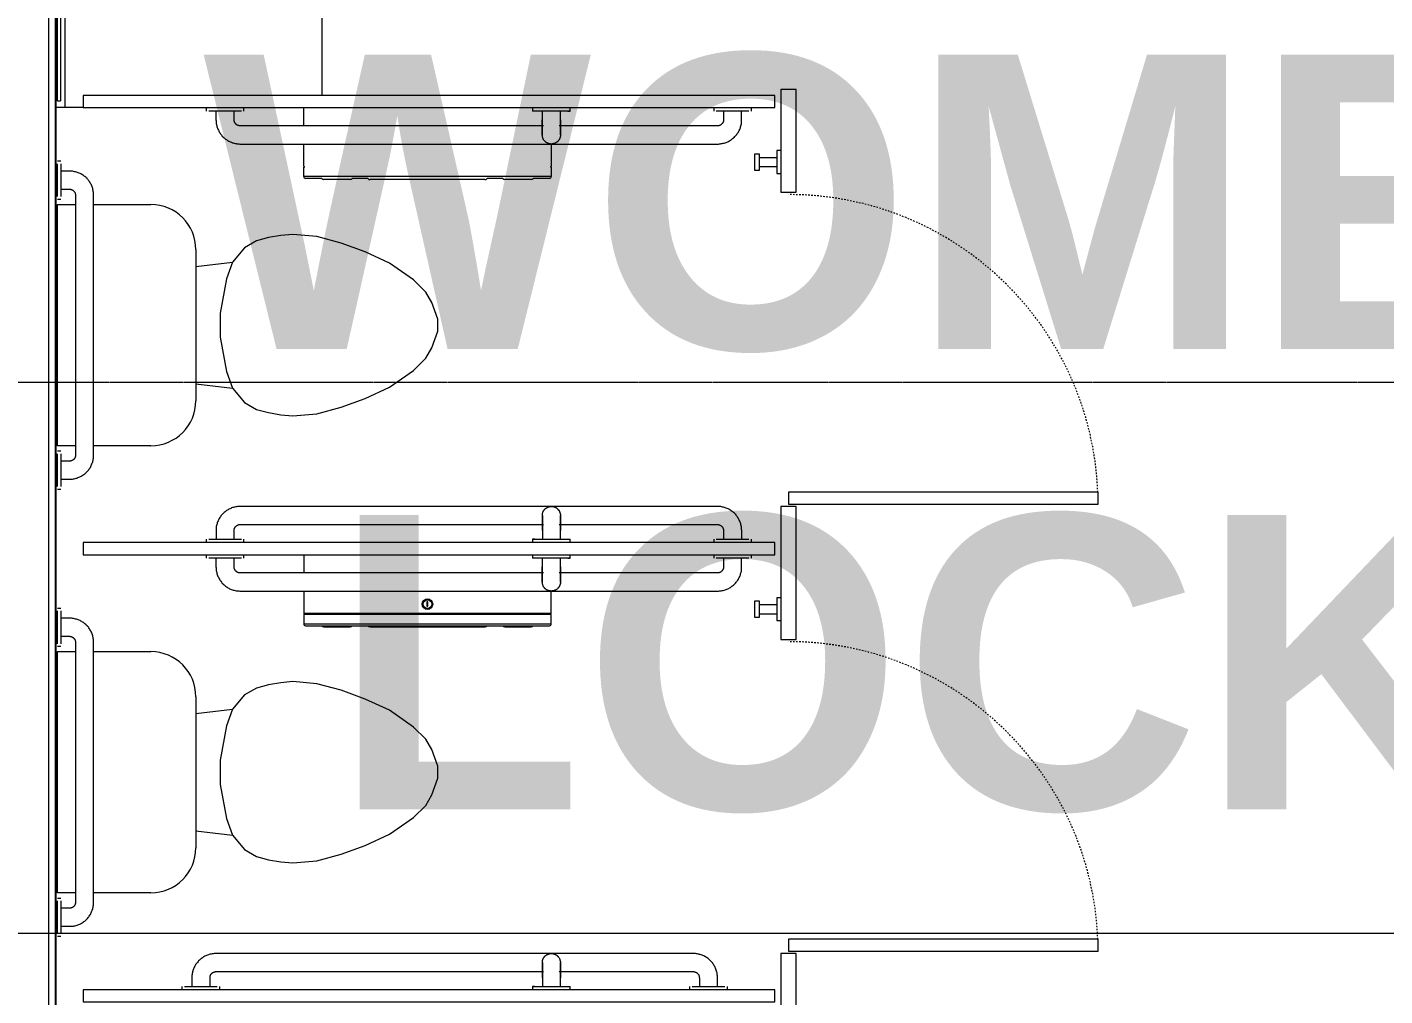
# Model space of a CAD drawing. Header units: inches. Extents: x 25369 to 33161, y -23509 to -20274.
# Drawn here: x 31448.8 to 31561.1, y -22593.8 to -22513.6 of the extents above; entities that cross this region are included whole.
import ezdxf

# ---------------------------------------------------------------- set-up
doc = ezdxf.new("R2010")
doc.units = ezdxf.units.IN
doc.header["$MEASUREMENT"] = 0
for name, pattern in [('Dash', [0.25, 0.125, -0.125]), ('Dash_2_', [0.25, 0.125, -0.125]), ('Grid Line 1_2_', [0.875, 0.5, -0.125, 0.125, -0.125])]:
    doc.linetypes.add(name, pattern=pattern)
for name, color, linetype, lineweight in [('A-GENM', 13, 'Continuous', 9), ('A-WALL', 113, 'Continuous', 9), ('G-ANNO-SYMB', 111, 'Continuous', 9), ('I-WALL', 2, 'Continuous', 9), ('M-AREA-IDEN', 171, 'Continuous', 9), ('P-SANR-FIXT', 6, 'Continuous', 9), ('Q-CASE', 31, 'Continuous', 9), ('Q-SPCQ', 91, 'Continuous', 9), ('Q-SPCQ-HDLN', 91, 'Dash', 9), ('S-GRID', 1, 'Continuous', 9)]:
    doc.layers.add(name, color=color, linetype=linetype, lineweight=lineweight)
doc.styles.add('Arial_B', font='arialbd.ttf', dxfattribs={"height": 24.354149})

# ---------------------------------------------------------------- blocks, each defined once
blk = doc.blocks.new('Toilet-Domestic-3D - Toilet-Domestic-3D-V38-Overall Floor Plan')
at = {"layer": 'P-SANR-FIXT', "color": 7}
for p, q in [((-9.98, 19.48), (9.98, 19.48)), ((-9.98, 17.98), (-9.98, 19.48)), ((9.98, 19.48), (9.98, 17.98)), ((-9.98, 11.75), (-9.98, 16.48)), ((9.98, 16.48), (9.98, 11.75)), ((6.25, 8.02), (-6.25, 8.02)), ((-4.86, 8.02), (-5.21, 5)), ((4.86, 8.02), (5.21, 5)), ((-1, 6), (-3.84, 5.5)), ((1, 6), (-1, 6)), ((3.84, 5.5), (1, 6)), ((-5.21, 5), (-6.4, 4)), ((-3.84, 5.5), (-5.21, 5)), ((5.21, 5), (3.84, 5.5)), ((6.4, 4), (5.21, 5)), ((-6.4, 4), (-6.97, 3)), ((6.97, 3), (6.4, 4)), ((-6.97, 3), (-7.24, 2)), ((7.24, 2), (6.97, 3)), ((-7.24, 2), (-7.41, 1)), ((7.41, 1), (7.24, 2)), ((-7.41, 1), (-7.5, 0)), ((-7.5, 0), (-7.33, -1.99)), ((7.33, -1.99), (7.5, 0)), ((7.5, 0), (7.41, 1)), ((-7.33, -1.99), (-6.79, -4)), ((6.79, -4), (7.33, -1.99)), ((-6.79, -4), (-6.06, -6)), ((6.06, -6), (6.79, -4)), ((-6.06, -6), (-5.13, -8)), ((5.13, -8), (6.06, -6)), ((-5.13, -8), (-3.74, -10)), ((3.74, -10), (5.13, -8)), ((-3.74, -10), (-2.74, -11)), ((2.74, -11), (3.74, -10)), ((-2.74, -11), (-1.87, -11.5)), ((1.87, -11.5), (2.74, -11)), ((-1.87, -11.5), (-0.5, -12)), ((-0.5, -12), (0.5, -12)), ((0.5, -12), (1.87, -11.5))]:
    blk.add_line(p, q, dxfattribs=at)
for centre, start, end in [((-6.25, 11.75), 180, 270), ((6.25, 11.75), 270, 360)]:
    blk.add_arc(centre, 3.73, start, end, dxfattribs=at)
blk = doc.blocks.new('Partition-Floor_Braced-Bradley_Corp-St_Stl-ADA-N_Stalls - ADA _optional_ _ n Standard Stalls-320692-Overall Floor Plan')
at = {"layer": 'Q-SPCQ', "color": 7}
for p, q in [((68.5, -0.88), (67.5, -0.88)), ((67.5, -0.88), (67.5, -58.13)), ((68.5, -58.13), (68.5, -0.88)), ((105.5, -0.88), (104.5, -0.88)), ((104.5, -0.88), (104.5, -58.13)), ((105.5, -58.13), (105.5, -0.88)), ((142.5, -0.88), (141.5, -0.88)), ((141.5, -0.88), (141.5, -58.13)), ((142.5, -58.13), (142.5, -0.88)), ((179.5, -0.88), (178.5, -0.88)), ((178.5, -0.88), (178.5, -58.13)), ((179.5, -58.13), (179.5, -0.88)), ((67.5, -58.13), (68.5, -58.13)), ((104.5, -58.13), (105.5, -58.13)), ((141.5, -58.13), (142.5, -58.13)), ((178.5, -58.13), (179.5, -58.13)), ((11.5, -58.63), (8.5, -58.63)), ((8.5, -58.63), (8.5, -59.88)), ((11.5, -59.88), (11.5, -58.63)), ((12.69, -59.25), (11.69, -59.25)), ((11.69, -59.25), (11.69, -94.87)), ((12.69, -94.87), (12.69, -59.25)), ((71.5, -58.63), (47.5, -58.63)), ((47.5, -58.63), (47.5, -59.88)), ((71.5, -59.88), (71.5, -58.63)), ((72.69, -59.25), (71.69, -59.25)), ((71.69, -59.25), (71.69, -84.87)), ((72.69, -84.87), (72.69, -59.25)), ((97.5, -58.63), (97.5, -59.88)), ((108.5, -58.63), (97.5, -58.63)), ((108.5, -59.88), (108.5, -58.63)), ((109.69, -59.25), (108.69, -59.25)), ((108.69, -59.25), (108.69, -84.87)), ((109.69, -84.87), (109.69, -59.25)), ((134.5, -58.63), (134.5, -59.88)), ((145.5, -58.63), (134.5, -58.63)), ((145.5, -59.88), (145.5, -58.63)), ((146.69, -59.25), (145.69, -59.25)), ((145.69, -59.25), (145.69, -84.87)), ((146.69, -84.87), (146.69, -59.25)), ((180, -58.63), (171.5, -58.63)), ((171.5, -58.63), (171.5, -59.88)), ((180, -59.88), (180, -58.63)), ((8.5, -59.88), (11.5, -59.88)), ((47.5, -59.88), (71.5, -59.88)), ((97.5, -59.88), (108.5, -59.88)), ((134.5, -59.88), (145.5, -59.88)), ((171.5, -59.88), (180, -59.88)), ((71.69, -84.87), (72.69, -84.87)), ((108.69, -84.87), (109.69, -84.87)), ((145.69, -84.87), (146.69, -84.87)), ((11.69, -94.87), (12.69, -94.87))]:
    blk.add_line(p, q, dxfattribs=at)
at = {"layer": 'Q-SPCQ-HDLN', "color": 7, "linetype": 'Dash_2_'}
for centre, radius, start in [((11.69, -59.25), 35.62, 271.7908), ((71.69, -59.25), 25.62, 272.2042), ((108.69, -59.25), 25.62, 272.2042), ((145.69, -59.25), 25.62, 272.2042)]:
    blk.add_arc(centre, radius, start, 360, dxfattribs=at)
blk = doc.blocks.new('817_Grab_Bars - 8170-001420-V45-Overall Floor Plan')
at = {"layer": 'Q-SPCQ', "color": 7}
for p, q in [((25574.77, -22627.3), (25535.27, -22627.3)), ((25535.27, -22628.8), (25562.36, -22628.8)), ((25563.67, -22628.8), (25574.77, -22628.8)), ((25532.45, -22630.02), (25532.45, -22630.3)), ((25532.66, -22630.02), (25534.02, -22630.02)), ((25533.27, -22629.3), (25533.27, -22630.02)), ((25534.02, -22630.02), (25535.37, -22630.02)), ((25534.77, -22630.02), (25534.77, -22629.3)), ((25535.58, -22630.3), (25535.58, -22630.02)), ((25574.45, -22630.02), (25574.45, -22630.3)), ((25574.66, -22630.02), (25576.02, -22630.02)), ((25575.27, -22629.3), (25575.27, -22630.02)), ((25576.02, -22630.02), (25577.37, -22630.02)), ((25576.77, -22630.02), (25576.77, -22629.3)), ((25577.58, -22630.3), (25577.58, -22630.02))]:
    blk.add_line(p, q, dxfattribs=at)
at = {"layer": 'Q-SPCQ', "color": 7, "flags": 128}
for points in [[(25535.27, -22627.3), (25535.19, -22627.3), (25535.11, -22627.31), (25535.03, -22627.32), (25534.95, -22627.33), (25534.87, -22627.34), (25534.79, -22627.36), (25534.71, -22627.38), (25534.64, -22627.4), (25534.56, -22627.43), (25534.49, -22627.46), (25534.41, -22627.49), (25534.34, -22627.53), (25534.27, -22627.57), (25534.2, -22627.61), (25534.14, -22627.65), (25534.07, -22627.7), (25534.01, -22627.75), (25533.95, -22627.8), (25533.89, -22627.85), (25533.83, -22627.91), (25533.78, -22627.97), (25533.72, -22628.03), (25533.67, -22628.09), (25533.63, -22628.16), (25533.58, -22628.22), (25533.54, -22628.29), (25533.5, -22628.36), (25533.47, -22628.43), (25533.43, -22628.5), (25533.4, -22628.58), (25533.37, -22628.65), (25533.35, -22628.73), (25533.33, -22628.81), (25533.31, -22628.88), (25533.29, -22628.96), (25533.28, -22629.04), (25533.27, -22629.12), (25533.27, -22629.2), (25533.27, -22629.28), (25533.27, -22629.3)], [(25576.77, -22629.3), (25576.76, -22629.22), (25576.76, -22629.14), (25576.75, -22629.06), (25576.74, -22628.98), (25576.73, -22628.91), (25576.71, -22628.83), (25576.69, -22628.75), (25576.66, -22628.67), (25576.64, -22628.6), (25576.61, -22628.52), (25576.57, -22628.45), (25576.54, -22628.38), (25576.5, -22628.31), (25576.46, -22628.24), (25576.42, -22628.17), (25576.37, -22628.11), (25576.32, -22628.05), (25576.27, -22627.98), (25576.21, -22627.92), (25576.16, -22627.87), (25576.1, -22627.81), (25576.04, -22627.76), (25575.98, -22627.71), (25575.91, -22627.66), (25575.85, -22627.62), (25575.78, -22627.58), (25575.71, -22627.54), (25575.64, -22627.5), (25575.56, -22627.47), (25575.49, -22627.44), (25575.41, -22627.41), (25575.34, -22627.39), (25575.26, -22627.37), (25575.18, -22627.35), (25575.11, -22627.33), (25575.03, -22627.32), (25574.95, -22627.31), (25574.87, -22627.31), (25574.79, -22627.3), (25574.77, -22627.3)], [(25534.77, -22629.3), (25534.77, -22629.28), (25534.77, -22629.26), (25534.77, -22629.24), (25534.77, -22629.22), (25534.78, -22629.2), (25534.78, -22629.18), (25534.78, -22629.16), (25534.79, -22629.15), (25534.8, -22629.13), (25534.8, -22629.11), (25534.81, -22629.09), (25534.82, -22629.07), (25534.83, -22629.05), (25534.84, -22629.04), (25534.85, -22629.02), (25534.86, -22629), (25534.88, -22628.99), (25534.89, -22628.97), (25534.9, -22628.96), (25534.92, -22628.94), (25534.93, -22628.93), (25534.95, -22628.92), (25534.96, -22628.91), (25534.98, -22628.89), (25535, -22628.88), (25535.01, -22628.87), (25535.03, -22628.86), (25535.05, -22628.85), (25535.07, -22628.84), (25535.08, -22628.84), (25535.1, -22628.83), (25535.12, -22628.82), (25535.14, -22628.82), (25535.16, -22628.81), (25535.18, -22628.81), (25535.2, -22628.81), (25535.22, -22628.8), (25535.24, -22628.8), (25535.26, -22628.8), (25535.27, -22628.8)], [(25574.77, -22628.8), (25574.79, -22628.8), (25574.81, -22628.8), (25574.83, -22628.81), (25574.84, -22628.81), (25574.86, -22628.81), (25574.88, -22628.82), (25574.9, -22628.82), (25574.92, -22628.83), (25574.94, -22628.83), (25574.96, -22628.84), (25574.98, -22628.85), (25575, -22628.86), (25575.01, -22628.87), (25575.03, -22628.88), (25575.05, -22628.89), (25575.06, -22628.9), (25575.08, -22628.91), (25575.09, -22628.93), (25575.11, -22628.94), (25575.12, -22628.95), (25575.14, -22628.97), (25575.15, -22628.98), (25575.16, -22629), (25575.17, -22629.02), (25575.19, -22629.03), (25575.2, -22629.05), (25575.21, -22629.07), (25575.22, -22629.08), (25575.22, -22629.1), (25575.23, -22629.12), (25575.24, -22629.14), (25575.24, -22629.16), (25575.25, -22629.18), (25575.25, -22629.2), (25575.26, -22629.22), (25575.26, -22629.24), (25575.26, -22629.26), (25575.26, -22629.28), (25575.27, -22629.3), (25575.27, -22629.3)]]:
    blk.add_lwpolyline(points, dxfattribs=at)
blk = doc.blocks.new('817_Grab_Bars - 8170-001420-25752-Overall Floor Plan')
at = {"layer": 'Q-SPCQ', "color": 7}
for p, q in [((25488.27, -22688.3), (25448.77, -22688.3)), ((25448.77, -22689.8), (25461.86, -22689.8)), ((25463.17, -22689.8), (25488.27, -22689.8)), ((25445.95, -22691.02), (25445.95, -22691.3)), ((25446.16, -22691.02), (25447.52, -22691.02)), ((25446.77, -22690.3), (25446.77, -22691.02)), ((25447.52, -22691.02), (25448.87, -22691.02)), ((25448.27, -22691.02), (25448.27, -22690.3)), ((25449.08, -22691.3), (25449.08, -22691.02)), ((25487.95, -22691.02), (25487.95, -22691.3)), ((25488.16, -22691.02), (25489.52, -22691.02)), ((25488.77, -22690.3), (25488.77, -22691.02)), ((25489.52, -22691.02), (25490.87, -22691.02)), ((25490.27, -22691.02), (25490.27, -22690.3)), ((25491.08, -22691.3), (25491.08, -22691.02))]:
    blk.add_line(p, q, dxfattribs=at)
at = {"layer": 'Q-SPCQ', "color": 7, "flags": 128}
for points in [[(25448.77, -22688.3), (25448.69, -22688.3), (25448.61, -22688.31), (25448.53, -22688.32), (25448.45, -22688.33), (25448.37, -22688.34), (25448.29, -22688.36), (25448.21, -22688.38), (25448.14, -22688.4), (25448.06, -22688.43), (25447.99, -22688.46), (25447.91, -22688.49), (25447.84, -22688.53), (25447.77, -22688.57), (25447.7, -22688.61), (25447.64, -22688.65), (25447.57, -22688.7), (25447.51, -22688.75), (25447.45, -22688.8), (25447.39, -22688.85), (25447.33, -22688.91), (25447.28, -22688.97), (25447.22, -22689.03), (25447.17, -22689.09), (25447.13, -22689.16), (25447.08, -22689.22), (25447.04, -22689.29), (25447, -22689.36), (25446.97, -22689.43), (25446.93, -22689.5), (25446.9, -22689.58), (25446.87, -22689.65), (25446.85, -22689.73), (25446.83, -22689.81), (25446.81, -22689.88), (25446.79, -22689.96), (25446.78, -22690.04), (25446.77, -22690.12), (25446.77, -22690.2), (25446.77, -22690.28), (25446.77, -22690.3)], [(25490.27, -22690.3), (25490.26, -22690.22), (25490.26, -22690.14), (25490.25, -22690.06), (25490.24, -22689.98), (25490.23, -22689.91), (25490.21, -22689.83), (25490.19, -22689.75), (25490.16, -22689.67), (25490.14, -22689.6), (25490.11, -22689.52), (25490.07, -22689.45), (25490.04, -22689.38), (25490, -22689.31), (25489.96, -22689.24), (25489.92, -22689.17), (25489.87, -22689.11), (25489.82, -22689.05), (25489.77, -22688.98), (25489.71, -22688.92), (25489.66, -22688.87), (25489.6, -22688.81), (25489.54, -22688.76), (25489.48, -22688.71), (25489.41, -22688.66), (25489.35, -22688.62), (25489.28, -22688.58), (25489.21, -22688.54), (25489.14, -22688.5), (25489.06, -22688.47), (25488.99, -22688.44), (25488.91, -22688.41), (25488.84, -22688.39), (25488.76, -22688.37), (25488.68, -22688.35), (25488.61, -22688.33), (25488.53, -22688.32), (25488.45, -22688.31), (25488.37, -22688.31), (25488.29, -22688.3), (25488.27, -22688.3)], [(25448.27, -22690.3), (25448.27, -22690.28), (25448.27, -22690.26), (25448.27, -22690.24), (25448.27, -22690.22), (25448.28, -22690.2), (25448.28, -22690.18), (25448.28, -22690.16), (25448.29, -22690.15), (25448.3, -22690.13), (25448.3, -22690.11), (25448.31, -22690.09), (25448.32, -22690.07), (25448.33, -22690.05), (25448.34, -22690.04), (25448.35, -22690.02), (25448.36, -22690), (25448.38, -22689.99), (25448.39, -22689.97), (25448.4, -22689.96), (25448.42, -22689.94), (25448.43, -22689.93), (25448.45, -22689.92), (25448.46, -22689.91), (25448.48, -22689.89), (25448.5, -22689.88), (25448.51, -22689.87), (25448.53, -22689.86), (25448.55, -22689.85), (25448.57, -22689.84), (25448.58, -22689.84), (25448.6, -22689.83), (25448.62, -22689.82), (25448.64, -22689.82), (25448.66, -22689.81), (25448.68, -22689.81), (25448.7, -22689.81), (25448.72, -22689.8), (25448.74, -22689.8), (25448.76, -22689.8), (25448.77, -22689.8)], [(25488.27, -22689.8), (25488.29, -22689.8), (25488.31, -22689.8), (25488.33, -22689.81), (25488.34, -22689.81), (25488.36, -22689.81), (25488.38, -22689.82), (25488.4, -22689.82), (25488.42, -22689.83), (25488.44, -22689.83), (25488.46, -22689.84), (25488.48, -22689.85), (25488.5, -22689.86), (25488.51, -22689.87), (25488.53, -22689.88), (25488.55, -22689.89), (25488.56, -22689.9), (25488.58, -22689.91), (25488.59, -22689.93), (25488.61, -22689.94), (25488.62, -22689.95), (25488.64, -22689.97), (25488.65, -22689.98), (25488.66, -22690), (25488.67, -22690.02), (25488.69, -22690.03), (25488.7, -22690.05), (25488.71, -22690.07), (25488.72, -22690.08), (25488.72, -22690.1), (25488.73, -22690.12), (25488.74, -22690.14), (25488.74, -22690.16), (25488.75, -22690.18), (25488.75, -22690.2), (25488.76, -22690.22), (25488.76, -22690.24), (25488.76, -22690.26), (25488.76, -22690.28), (25488.77, -22690.3), (25488.77, -22690.3)]]:
    blk.add_lwpolyline(points, dxfattribs=at)
blk = doc.blocks.new('817_Grab_Bars - 8170-001420-V41-Overall Floor Plan')
at = {"layer": 'Q-SPCQ', "color": 7}
for p, q in [((25574.77, -22688.3), (25535.27, -22688.3)), ((25535.27, -22689.8), (25560.36, -22689.8)), ((25561.67, -22689.8), (25574.77, -22689.8)), ((25532.45, -22691.02), (25532.45, -22691.3)), ((25532.66, -22691.02), (25534.02, -22691.02)), ((25533.27, -22690.3), (25533.27, -22691.02)), ((25534.02, -22691.02), (25535.37, -22691.02)), ((25534.77, -22691.02), (25534.77, -22690.3)), ((25535.58, -22691.3), (25535.58, -22691.02)), ((25574.45, -22691.02), (25574.45, -22691.3)), ((25574.66, -22691.02), (25576.02, -22691.02)), ((25575.27, -22690.3), (25575.27, -22691.02)), ((25576.02, -22691.02), (25577.37, -22691.02)), ((25576.77, -22691.02), (25576.77, -22690.3)), ((25577.58, -22691.3), (25577.58, -22691.02))]:
    blk.add_line(p, q, dxfattribs=at)
at = {"layer": 'Q-SPCQ', "color": 7, "flags": 128}
for points in [[(25535.27, -22688.3), (25535.19, -22688.3), (25535.11, -22688.31), (25535.03, -22688.32), (25534.95, -22688.33), (25534.87, -22688.34), (25534.79, -22688.36), (25534.71, -22688.38), (25534.64, -22688.4), (25534.56, -22688.43), (25534.49, -22688.46), (25534.41, -22688.49), (25534.34, -22688.53), (25534.27, -22688.57), (25534.2, -22688.61), (25534.14, -22688.65), (25534.07, -22688.7), (25534.01, -22688.75), (25533.95, -22688.8), (25533.89, -22688.85), (25533.83, -22688.91), (25533.78, -22688.97), (25533.72, -22689.03), (25533.67, -22689.09), (25533.63, -22689.16), (25533.58, -22689.22), (25533.54, -22689.29), (25533.5, -22689.36), (25533.47, -22689.43), (25533.43, -22689.5), (25533.4, -22689.58), (25533.37, -22689.65), (25533.35, -22689.73), (25533.33, -22689.81), (25533.31, -22689.88), (25533.29, -22689.96), (25533.28, -22690.04), (25533.27, -22690.12), (25533.27, -22690.2), (25533.27, -22690.28), (25533.27, -22690.3)], [(25576.77, -22690.3), (25576.76, -22690.22), (25576.76, -22690.14), (25576.75, -22690.06), (25576.74, -22689.98), (25576.73, -22689.91), (25576.71, -22689.83), (25576.69, -22689.75), (25576.66, -22689.67), (25576.64, -22689.6), (25576.61, -22689.52), (25576.57, -22689.45), (25576.54, -22689.38), (25576.5, -22689.31), (25576.46, -22689.24), (25576.42, -22689.17), (25576.37, -22689.11), (25576.32, -22689.05), (25576.27, -22688.98), (25576.21, -22688.92), (25576.16, -22688.87), (25576.1, -22688.81), (25576.04, -22688.76), (25575.98, -22688.71), (25575.91, -22688.66), (25575.85, -22688.62), (25575.78, -22688.58), (25575.71, -22688.54), (25575.64, -22688.5), (25575.56, -22688.47), (25575.49, -22688.44), (25575.41, -22688.41), (25575.34, -22688.39), (25575.26, -22688.37), (25575.18, -22688.35), (25575.11, -22688.33), (25575.03, -22688.32), (25574.95, -22688.31), (25574.87, -22688.31), (25574.79, -22688.3), (25574.77, -22688.3)], [(25534.77, -22690.3), (25534.77, -22690.28), (25534.77, -22690.26), (25534.77, -22690.24), (25534.77, -22690.22), (25534.78, -22690.2), (25534.78, -22690.18), (25534.78, -22690.16), (25534.79, -22690.15), (25534.8, -22690.13), (25534.8, -22690.11), (25534.81, -22690.09), (25534.82, -22690.07), (25534.83, -22690.05), (25534.84, -22690.04), (25534.85, -22690.02), (25534.86, -22690), (25534.88, -22689.99), (25534.89, -22689.97), (25534.9, -22689.96), (25534.92, -22689.94), (25534.93, -22689.93), (25534.95, -22689.92), (25534.96, -22689.91), (25534.98, -22689.89), (25535, -22689.88), (25535.01, -22689.87), (25535.03, -22689.86), (25535.05, -22689.85), (25535.07, -22689.84), (25535.08, -22689.84), (25535.1, -22689.83), (25535.12, -22689.82), (25535.14, -22689.82), (25535.16, -22689.81), (25535.18, -22689.81), (25535.2, -22689.81), (25535.22, -22689.8), (25535.24, -22689.8), (25535.26, -22689.8), (25535.27, -22689.8)], [(25574.77, -22689.8), (25574.79, -22689.8), (25574.81, -22689.8), (25574.83, -22689.81), (25574.84, -22689.81), (25574.86, -22689.81), (25574.88, -22689.82), (25574.9, -22689.82), (25574.92, -22689.83), (25574.94, -22689.83), (25574.96, -22689.84), (25574.98, -22689.85), (25575, -22689.86), (25575.01, -22689.87), (25575.03, -22689.88), (25575.05, -22689.89), (25575.06, -22689.9), (25575.08, -22689.91), (25575.09, -22689.93), (25575.11, -22689.94), (25575.12, -22689.95), (25575.14, -22689.97), (25575.15, -22689.98), (25575.16, -22690), (25575.17, -22690.02), (25575.19, -22690.03), (25575.2, -22690.05), (25575.21, -22690.07), (25575.22, -22690.08), (25575.22, -22690.1), (25575.23, -22690.12), (25575.24, -22690.14), (25575.24, -22690.16), (25575.25, -22690.18), (25575.25, -22690.2), (25575.26, -22690.22), (25575.26, -22690.24), (25575.26, -22690.26), (25575.26, -22690.28), (25575.27, -22690.3), (25575.27, -22690.3)]]:
    blk.add_lwpolyline(points, dxfattribs=at)
blk = doc.blocks.new('817_Grab_Bars - 8170-001420-V44-Overall Floor Plan')
at = {"layer": 'Q-SPCQ', "color": 7}
for p, q in [((25488.27, -22627.3), (25448.77, -22627.3)), ((25448.77, -22628.8), (25461.86, -22628.8)), ((25463.17, -22628.8), (25488.27, -22628.8)), ((25445.95, -22630.02), (25445.95, -22630.3)), ((25446.16, -22630.02), (25447.52, -22630.02)), ((25446.77, -22629.3), (25446.77, -22630.02)), ((25447.52, -22630.02), (25448.87, -22630.02)), ((25448.27, -22630.02), (25448.27, -22629.3)), ((25449.08, -22630.3), (25449.08, -22630.02)), ((25487.95, -22630.02), (25487.95, -22630.3)), ((25488.16, -22630.02), (25489.52, -22630.02)), ((25488.77, -22629.3), (25488.77, -22630.02)), ((25489.52, -22630.02), (25490.87, -22630.02)), ((25490.27, -22630.02), (25490.27, -22629.3)), ((25491.08, -22630.3), (25491.08, -22630.02))]:
    blk.add_line(p, q, dxfattribs=at)
at = {"layer": 'Q-SPCQ', "color": 7, "flags": 128}
for points in [[(25448.77, -22627.3), (25448.69, -22627.3), (25448.61, -22627.31), (25448.53, -22627.32), (25448.45, -22627.33), (25448.37, -22627.34), (25448.29, -22627.36), (25448.21, -22627.38), (25448.14, -22627.4), (25448.06, -22627.43), (25447.99, -22627.46), (25447.91, -22627.49), (25447.84, -22627.53), (25447.77, -22627.57), (25447.7, -22627.61), (25447.64, -22627.65), (25447.57, -22627.7), (25447.51, -22627.75), (25447.45, -22627.8), (25447.39, -22627.85), (25447.33, -22627.91), (25447.28, -22627.97), (25447.22, -22628.03), (25447.17, -22628.09), (25447.13, -22628.16), (25447.08, -22628.22), (25447.04, -22628.29), (25447, -22628.36), (25446.97, -22628.43), (25446.93, -22628.5), (25446.9, -22628.58), (25446.87, -22628.65), (25446.85, -22628.73), (25446.83, -22628.81), (25446.81, -22628.88), (25446.79, -22628.96), (25446.78, -22629.04), (25446.77, -22629.12), (25446.77, -22629.2), (25446.77, -22629.28), (25446.77, -22629.3)], [(25490.27, -22629.3), (25490.26, -22629.22), (25490.26, -22629.14), (25490.25, -22629.06), (25490.24, -22628.98), (25490.23, -22628.91), (25490.21, -22628.83), (25490.19, -22628.75), (25490.16, -22628.67), (25490.14, -22628.6), (25490.11, -22628.52), (25490.07, -22628.45), (25490.04, -22628.38), (25490, -22628.31), (25489.96, -22628.24), (25489.92, -22628.17), (25489.87, -22628.11), (25489.82, -22628.05), (25489.77, -22627.98), (25489.71, -22627.92), (25489.66, -22627.87), (25489.6, -22627.81), (25489.54, -22627.76), (25489.48, -22627.71), (25489.41, -22627.66), (25489.35, -22627.62), (25489.28, -22627.58), (25489.21, -22627.54), (25489.14, -22627.5), (25489.06, -22627.47), (25488.99, -22627.44), (25488.91, -22627.41), (25488.84, -22627.39), (25488.76, -22627.37), (25488.68, -22627.35), (25488.61, -22627.33), (25488.53, -22627.32), (25488.45, -22627.31), (25488.37, -22627.31), (25488.29, -22627.3), (25488.27, -22627.3)], [(25448.27, -22629.3), (25448.27, -22629.28), (25448.27, -22629.26), (25448.27, -22629.24), (25448.27, -22629.22), (25448.28, -22629.2), (25448.28, -22629.18), (25448.28, -22629.16), (25448.29, -22629.15), (25448.3, -22629.13), (25448.3, -22629.11), (25448.31, -22629.09), (25448.32, -22629.07), (25448.33, -22629.05), (25448.34, -22629.04), (25448.35, -22629.02), (25448.36, -22629), (25448.38, -22628.99), (25448.39, -22628.97), (25448.4, -22628.96), (25448.42, -22628.94), (25448.43, -22628.93), (25448.45, -22628.92), (25448.46, -22628.91), (25448.48, -22628.89), (25448.5, -22628.88), (25448.51, -22628.87), (25448.53, -22628.86), (25448.55, -22628.85), (25448.57, -22628.84), (25448.58, -22628.84), (25448.6, -22628.83), (25448.62, -22628.82), (25448.64, -22628.82), (25448.66, -22628.81), (25448.68, -22628.81), (25448.7, -22628.81), (25448.72, -22628.8), (25448.74, -22628.8), (25448.76, -22628.8), (25448.77, -22628.8)], [(25488.27, -22628.8), (25488.29, -22628.8), (25488.31, -22628.8), (25488.33, -22628.81), (25488.34, -22628.81), (25488.36, -22628.81), (25488.38, -22628.82), (25488.4, -22628.82), (25488.42, -22628.83), (25488.44, -22628.83), (25488.46, -22628.84), (25488.48, -22628.85), (25488.5, -22628.86), (25488.51, -22628.87), (25488.53, -22628.88), (25488.55, -22628.89), (25488.56, -22628.9), (25488.58, -22628.91), (25488.59, -22628.93), (25488.61, -22628.94), (25488.62, -22628.95), (25488.64, -22628.97), (25488.65, -22628.98), (25488.66, -22629), (25488.67, -22629.02), (25488.69, -22629.03), (25488.7, -22629.05), (25488.71, -22629.07), (25488.72, -22629.08), (25488.72, -22629.1), (25488.73, -22629.12), (25488.74, -22629.14), (25488.74, -22629.16), (25488.75, -22629.18), (25488.75, -22629.2), (25488.76, -22629.22), (25488.76, -22629.24), (25488.76, -22629.26), (25488.76, -22629.28), (25488.77, -22629.3), (25488.77, -22629.3)]]:
    blk.add_lwpolyline(points, dxfattribs=at)
blk = doc.blocks.new('Dispenser-Toilet_Tissue-Frost_Products_LTD_-Jumbo-169 - Steel-Brushed-Stainless_Steel-39538-Overall Floor Plan')
at = {"layer": 'Q-SPCQ', "color": 10, "lineweight": 13}
for p, q in [((25464.03, -22685.44), (25462.68, -22685.44)), ((25481.5, -22685.44), (25464.03, -22685.44)), ((25466.36, -22685.34), (25464.19, -22685.34)), ((25467.83, -22685.44), (25466.52, -22685.44)), ((25477.52, -22685.34), (25468.01, -22685.34)), ((25479.01, -22685.44), (25477.7, -22685.44)), ((25481.34, -22685.34), (25479.17, -22685.34)), ((25482.86, -22685.44), (25481.5, -22685.44)), ((25483.01, -22685.6), (25462.52, -22685.6)), ((25462.52, -22685.6), (25462.52, -22686.37)), ((25462.52, -22686.37), (25462.58, -22686.37)), ((25462.52, -22686.46), (25483.01, -22686.46)), ((25462.52, -22686.46), (25462.52, -22688.33)), ((25462.58, -22686.37), (25482.96, -22686.37)), ((25462.58, -22686.37), (25462.58, -22686.4)), ((25482.96, -22686.4), (25462.58, -22686.4)), ((25482.96, -22686.4), (25482.96, -22686.37)), ((25482.96, -22686.37), (25483.01, -22686.37)), ((25483.01, -22686.37), (25483.01, -22685.6)), ((25483.01, -22688.3), (25483.01, -22686.46)), ((25472.81, -22687.06), (25472.73, -22687.06)), ((25472.73, -22687.06), (25472.73, -22687.4)), ((25472.73, -22687.4), (25472.81, -22687.4)), ((25472.81, -22687.4), (25472.81, -22687.06)), ((25483.01, -22691.3), (25483.01, -22689.8))]:
    blk.add_line(p, q, dxfattribs=at)
for radius in [0.438, 0.358]:
    blk.add_circle((25472.77, -22687.22), radius, dxfattribs=at)
for centre, radius, start, end in [((25462.68, -22685.6), 0.16, 90, 180), ((25464.19, -22685.52), 0.18, 90, 153.6122), ((25465.74, -22685.46), 0.118, 100.8116, 172.3569), ((25465.74, -22685.49), 0.151, 19.6341, 87.321), ((25465.76, -22685.49), 0.151, 19.6341, 86.8331), ((25465.77, -22685.52), 0.18, 26.3878, 90), ((25466.34, -22685.46), 0.119, 100.0401, 171.5195), ((25466.34, -22685.49), 0.151, 19.6341, 87.321), ((25466.35, -22685.49), 0.151, 19.6341, 87.321), ((25466.36, -22685.52), 0.18, 26.3878, 90), ((25468.01, -22685.56), 0.22, 90, 146.9443), ((25477.52, -22685.56), 0.22, 33.0557, 90), ((25479.17, -22685.52), 0.18, 90, 153.6122), ((25479.18, -22685.49), 0.151, 92.679, 160.3659), ((25479.19, -22685.49), 0.151, 92.679, 160.3659), ((25479.19, -22685.46), 0.119, 8.4805, 79.9599), ((25479.76, -22685.52), 0.18, 90, 153.6084), ((25479.77, -22685.49), 0.151, 93.1667, 160.3726), ((25479.79, -22685.49), 0.151, 92.679, 160.3653), ((25479.79, -22685.46), 0.118, 7.6431, 79.1884), ((25481.34, -22685.52), 0.18, 26.3878, 90), ((25482.85, -22685.6), 0.16, 0, 89.0019), ((25462.58, -22686.46), 0.06, 90, 180), ((25482.95, -22686.46), 0.0601, 0, 87.3185)]:
    blk.add_arc(centre, radius, start, end, dxfattribs=at)
blk = doc.blocks.new('Dispenser-Toilet_Tissue-Frost_Products_LTD_-Jumbo-169 - Steel-Brushed-Stainless_Steel-V49-Overall Floor Plan')
at = {"layer": 'Q-SPCQ', "color": 10, "lineweight": 13}
for p, q in [((25542.52, -22521.8), (25542.52, -22520.3)), ((25542.52, -22525.14), (25542.52, -22523.3)), ((25563.01, -22523.28), (25563.01, -22525.14)), ((25542.52, -22526), (25542.52, -22525.23)), ((25542.52, -22525.23), (25542.58, -22525.23)), ((25542.58, -22525.23), (25542.58, -22525.2)), ((25562.96, -22525.2), (25562.96, -22525.23)), ((25562.96, -22525.23), (25563.01, -22525.23)), ((25563.01, -22525.23), (25563.01, -22526)), ((25563.01, -22526), (25542.52, -22526)), ((25544.03, -22526.16), (25542.68, -22526.16)), ((25546.36, -22526.26), (25544.19, -22526.26)), ((25547.83, -22526.16), (25546.52, -22526.16)), ((25557.52, -22526.26), (25548.01, -22526.26)), ((25559.01, -22526.16), (25557.7, -22526.16)), ((25561.34, -22526.26), (25559.17, -22526.26)), ((25562.86, -22526.16), (25561.5, -22526.16))]:
    blk.add_line(p, q, dxfattribs=at)
for centre, radius, start, end in [((25542.58, -22525.14), 0.06, 180, 270), ((25562.95, -22525.14), 0.0601, 272.6815, 0), ((25542.68, -22526), 0.16, 180, 270), ((25544.19, -22526.08), 0.18, 206.3878, 270), ((25546.36, -22526.08), 0.18, 270, 333.6122), ((25548.01, -22526.04), 0.22, 213.0557, 270), ((25557.52, -22526.04), 0.22, 270, 326.9443), ((25559.17, -22526.08), 0.18, 206.3878, 270), ((25561.34, -22526.08), 0.18, 270, 333.6122), ((25562.85, -22526), 0.16, 270.9981, 0)]:
    blk.add_arc(centre, radius, start, end, dxfattribs=at)
blk = doc.blocks.new('817_Grab_Bars - 8170-001240-V54-Overall Floor Plan')
at = {"layer": 'Q-SPCQ', "color": 7}
for p, q in [((25522.42, -22561.74), (25522.14, -22561.74)), ((25522.14, -22563.3), (25522.14, -22561.95)), ((25522.42, -22561.95), (25522.42, -22563.3)), ((25523.14, -22562.55), (25522.42, -22562.55)), ((25522.14, -22564.66), (25522.14, -22563.3)), ((25522.42, -22563.3), (25522.42, -22564.66)), ((25522.42, -22564.05), (25523.14, -22564.05)), ((25522.14, -22564.87), (25522.42, -22564.87)), ((25523.64, -22564.55), (25523.64, -22586.05)), ((25525.14, -22586.05), (25525.14, -22564.55)), ((25522.42, -22585.74), (25522.14, -22585.74)), ((25522.14, -22587.3), (25522.14, -22585.95)), ((25522.42, -22585.95), (25522.42, -22587.3)), ((25523.14, -22586.55), (25522.42, -22586.55)), ((25522.14, -22588.66), (25522.14, -22587.3)), ((25522.42, -22587.3), (25522.42, -22588.66)), ((25522.42, -22588.05), (25523.14, -22588.05)), ((25522.14, -22588.87), (25522.42, -22588.87))]:
    blk.add_line(p, q, dxfattribs=at)
at = {"layer": 'Q-SPCQ', "color": 7, "flags": 128}
for points in [[(25525.14, -22564.55), (25525.14, -22564.47), (25525.13, -22564.39), (25525.13, -22564.31), (25525.11, -22564.23), (25525.1, -22564.16), (25525.08, -22564.08), (25525.06, -22564), (25525.04, -22563.92), (25525.01, -22563.85), (25524.98, -22563.77), (25524.95, -22563.7), (25524.91, -22563.63), (25524.88, -22563.56), (25524.83, -22563.49), (25524.79, -22563.42), (25524.74, -22563.36), (25524.7, -22563.3), (25524.64, -22563.23), (25524.59, -22563.17), (25524.53, -22563.12), (25524.48, -22563.06), (25524.41, -22563.01), (25524.35, -22562.96), (25524.29, -22562.91), (25524.22, -22562.87), (25524.15, -22562.83), (25524.08, -22562.79), (25524.01, -22562.75), (25523.94, -22562.72), (25523.86, -22562.69), (25523.79, -22562.66), (25523.71, -22562.64), (25523.64, -22562.62), (25523.56, -22562.6), (25523.48, -22562.58), (25523.4, -22562.57), (25523.32, -22562.56), (25523.24, -22562.56), (25523.16, -22562.55), (25523.14, -22562.55)], [(25523.14, -22564.05), (25523.16, -22564.05), (25523.18, -22564.05), (25523.2, -22564.06), (25523.22, -22564.06), (25523.24, -22564.06), (25523.26, -22564.07), (25523.28, -22564.07), (25523.3, -22564.08), (25523.32, -22564.08), (25523.33, -22564.09), (25523.35, -22564.1), (25523.37, -22564.11), (25523.39, -22564.12), (25523.41, -22564.13), (25523.42, -22564.14), (25523.44, -22564.15), (25523.45, -22564.16), (25523.47, -22564.18), (25523.48, -22564.19), (25523.5, -22564.2), (25523.51, -22564.22), (25523.53, -22564.23), (25523.54, -22564.25), (25523.55, -22564.27), (25523.56, -22564.28), (25523.57, -22564.3), (25523.58, -22564.32), (25523.59, -22564.33), (25523.6, -22564.35), (25523.61, -22564.37), (25523.61, -22564.39), (25523.62, -22564.41), (25523.62, -22564.43), (25523.63, -22564.45), (25523.63, -22564.47), (25523.64, -22564.49), (25523.64, -22564.51), (25523.64, -22564.53), (25523.64, -22564.55), (25523.64, -22564.55)], [(25523.14, -22588.05), (25523.22, -22588.05), (25523.3, -22588.05), (25523.38, -22588.04), (25523.46, -22588.03), (25523.54, -22588.01), (25523.62, -22588), (25523.69, -22587.97), (25523.77, -22587.95), (25523.84, -22587.92), (25523.92, -22587.89), (25523.99, -22587.86), (25524.06, -22587.83), (25524.13, -22587.79), (25524.2, -22587.75), (25524.27, -22587.7), (25524.33, -22587.66), (25524.4, -22587.61), (25524.46, -22587.56), (25524.52, -22587.5), (25524.57, -22587.45), (25524.63, -22587.39), (25524.68, -22587.33), (25524.73, -22587.26), (25524.78, -22587.2), (25524.82, -22587.13), (25524.87, -22587.07), (25524.9, -22587), (25524.94, -22586.92), (25524.97, -22586.85), (25525, -22586.78), (25525.03, -22586.7), (25525.06, -22586.63), (25525.08, -22586.55), (25525.1, -22586.47), (25525.11, -22586.39), (25525.12, -22586.31), (25525.13, -22586.23), (25525.14, -22586.15), (25525.14, -22586.07), (25525.14, -22586.05)], [(25523.64, -22586.05), (25523.64, -22586.07), (25523.64, -22586.09), (25523.64, -22586.11), (25523.63, -22586.13), (25523.63, -22586.15), (25523.63, -22586.17), (25523.62, -22586.19), (25523.61, -22586.21), (25523.61, -22586.23), (25523.6, -22586.25), (25523.59, -22586.27), (25523.58, -22586.28), (25523.57, -22586.3), (25523.56, -22586.32), (25523.55, -22586.34), (25523.54, -22586.35), (25523.53, -22586.37), (25523.52, -22586.38), (25523.5, -22586.4), (25523.49, -22586.41), (25523.47, -22586.43), (25523.46, -22586.44), (25523.44, -22586.45), (25523.43, -22586.46), (25523.41, -22586.47), (25523.39, -22586.48), (25523.38, -22586.49), (25523.36, -22586.5), (25523.34, -22586.51), (25523.32, -22586.52), (25523.3, -22586.53), (25523.28, -22586.53), (25523.26, -22586.54), (25523.24, -22586.54), (25523.23, -22586.55), (25523.21, -22586.55), (25523.19, -22586.55), (25523.17, -22586.55), (25523.15, -22586.55), (25523.14, -22586.55)]]:
    blk.add_lwpolyline(points, dxfattribs=at)
blk = doc.blocks.new('817_Grab_Bars - 8170-001180-25756-Overall Floor Plan')
at = {"layer": 'Q-SPCQ', "color": 7}
for p, q in [((25460.95, -22691.02), (25460.95, -22691.3)), ((25460.95, -22691.02), (25460.95, -22691.3)), ((25460.95, -22691.02), (25464.08, -22691.02)), ((25461.16, -22691.02), (25460.95, -22691.02)), ((25460.95, -22691.02), (25461.16, -22691.02)), ((25461.16, -22691.02), (25460.95, -22691.02)), ((25461.77, -22690.3), (25461.77, -22691.02)), ((25461.77, -22690.3), (25461.77, -22691.02)), ((25463.27, -22691.02), (25463.27, -22690.3)), ((25463.27, -22691.02), (25463.27, -22690.3)), ((25464.08, -22691.3), (25464.08, -22691.02)), ((25464.08, -22691.3), (25464.08, -22691.02))]:
    blk.add_line(p, q, dxfattribs=at)
at = {"layer": 'Q-SPCQ', "color": 7, "flags": 128}
for points in [[(25461.77, -22689.05), (25461.77, -22689.02), (25461.77, -22688.99), (25461.77, -22688.96), (25461.77, -22688.93), (25461.78, -22688.9), (25461.79, -22688.87), (25461.79, -22688.85), (25461.8, -22688.82), (25461.81, -22688.79), (25461.82, -22688.76), (25461.84, -22688.73), (25461.85, -22688.71), (25461.86, -22688.68), (25461.88, -22688.65), (25461.9, -22688.63), (25461.91, -22688.6), (25461.93, -22688.58), (25461.95, -22688.56), (25461.97, -22688.54), (25461.99, -22688.51), (25462.01, -22688.49), (25462.04, -22688.47), (25462.06, -22688.46), (25462.09, -22688.44), (25462.11, -22688.42), (25462.14, -22688.41), (25462.16, -22688.39), (25462.19, -22688.38), (25462.22, -22688.37), (25462.24, -22688.35), (25462.27, -22688.34), (25462.3, -22688.33), (25462.33, -22688.33), (25462.36, -22688.32), (25462.39, -22688.31), (25462.42, -22688.31), (25462.45, -22688.31), (25462.48, -22688.3), (25462.51, -22688.3), (25462.52, -22688.3)], [(25462.52, -22688.3), (25462.55, -22688.3), (25462.58, -22688.31), (25462.61, -22688.31), (25462.63, -22688.31), (25462.66, -22688.32), (25462.69, -22688.32), (25462.72, -22688.33), (25462.75, -22688.34), (25462.78, -22688.35), (25462.81, -22688.36), (25462.83, -22688.37), (25462.86, -22688.39), (25462.89, -22688.4), (25462.91, -22688.42), (25462.94, -22688.43), (25462.96, -22688.45), (25462.99, -22688.47), (25463.01, -22688.49), (25463.03, -22688.51), (25463.05, -22688.53), (25463.07, -22688.55), (25463.09, -22688.57), (25463.11, -22688.6), (25463.13, -22688.62), (25463.15, -22688.65), (25463.16, -22688.67), (25463.18, -22688.7), (25463.19, -22688.73), (25463.2, -22688.75), (25463.21, -22688.78), (25463.22, -22688.81), (25463.23, -22688.84), (25463.24, -22688.87), (25463.25, -22688.9), (25463.25, -22688.93), (25463.26, -22688.95), (25463.26, -22688.98), (25463.26, -22689.01), (25463.27, -22689.04), (25463.27, -22689.05)], [(25461.77, -22689.05), (25461.77, -22689.05), (25461.77, -22689.06), (25461.77, -22689.06), (25461.77, -22689.07), (25461.77, -22689.08), (25461.77, -22689.09), (25461.77, -22689.1), (25461.77, -22689.12), (25461.77, -22689.13), (25461.77, -22689.15), (25461.77, -22689.17), (25461.77, -22689.19), (25461.77, -22689.22), (25461.77, -22689.24), (25461.77, -22689.27), (25461.77, -22689.3), (25461.77, -22689.33), (25461.77, -22689.36), (25461.77, -22689.4), (25461.77, -22689.43), (25461.77, -22689.47), (25461.77, -22689.51), (25461.77, -22689.55), (25461.77, -22689.59), (25461.77, -22689.63), (25461.77, -22689.67), (25461.77, -22689.71), (25461.77, -22689.76), (25461.77, -22689.8), (25461.77, -22689.85), (25461.77, -22689.9), (25461.77, -22689.94), (25461.77, -22689.99), (25461.77, -22690.04), (25461.77, -22690.09), (25461.77, -22690.14), (25461.77, -22690.19), (25461.77, -22690.24), (25461.77, -22690.29), (25461.77, -22690.3)], [(25461.77, -22690.3), (25461.77, -22690.25), (25461.77, -22690.2), (25461.77, -22690.15), (25461.77, -22690.1), (25461.77, -22690.05), (25461.77, -22690.01), (25461.77, -22689.96), (25461.77, -22689.91), (25461.77, -22689.86), (25461.77, -22689.82), (25461.77, -22689.77), (25461.77, -22689.73), (25461.77, -22689.68), (25461.77, -22689.64), (25461.77, -22689.6), (25461.77, -22689.56), (25461.77, -22689.52), (25461.77, -22689.48), (25461.77, -22689.44), (25461.77, -22689.41), (25461.77, -22689.37), (25461.77, -22689.34), (25461.77, -22689.31), (25461.77, -22689.28), (25461.77, -22689.25), (25461.77, -22689.22), (25461.77, -22689.2), (25461.77, -22689.18), (25461.77, -22689.16), (25461.77, -22689.14), (25461.77, -22689.12), (25461.77, -22689.11), (25461.77, -22689.09), (25461.77, -22689.08), (25461.77, -22689.07), (25461.77, -22689.06), (25461.77, -22689.06), (25461.77, -22689.05), (25461.77, -22689.05)], [(25463.27, -22690.3), (25463.27, -22690.25), (25463.27, -22690.2), (25463.27, -22690.15), (25463.27, -22690.1), (25463.27, -22690.05), (25463.27, -22690.01), (25463.27, -22689.96), (25463.27, -22689.91), (25463.27, -22689.86), (25463.27, -22689.82), (25463.27, -22689.77), (25463.27, -22689.73), (25463.27, -22689.68), (25463.27, -22689.64), (25463.27, -22689.6), (25463.27, -22689.56), (25463.27, -22689.52), (25463.27, -22689.48), (25463.27, -22689.44), (25463.27, -22689.41), (25463.27, -22689.37), (25463.27, -22689.34), (25463.27, -22689.31), (25463.27, -22689.28), (25463.27, -22689.25), (25463.27, -22689.22), (25463.27, -22689.2), (25463.27, -22689.18), (25463.27, -22689.16), (25463.27, -22689.14), (25463.27, -22689.12), (25463.27, -22689.11), (25463.27, -22689.09), (25463.27, -22689.08), (25463.27, -22689.07), (25463.27, -22689.06), (25463.27, -22689.06), (25463.27, -22689.05), (25463.27, -22689.05)], [(25463.27, -22689.05), (25463.27, -22689.05), (25463.27, -22689.06), (25463.27, -22689.06), (25463.27, -22689.07), (25463.27, -22689.08), (25463.27, -22689.09), (25463.27, -22689.1), (25463.27, -22689.12), (25463.27, -22689.13), (25463.27, -22689.15), (25463.27, -22689.17), (25463.27, -22689.19), (25463.27, -22689.22), (25463.27, -22689.24), (25463.27, -22689.27), (25463.27, -22689.3), (25463.27, -22689.33), (25463.27, -22689.36), (25463.27, -22689.4), (25463.27, -22689.43), (25463.27, -22689.47), (25463.27, -22689.51), (25463.27, -22689.55), (25463.27, -22689.59), (25463.27, -22689.63), (25463.27, -22689.67), (25463.27, -22689.71), (25463.27, -22689.76), (25463.27, -22689.8), (25463.27, -22689.85), (25463.27, -22689.9), (25463.27, -22689.94), (25463.27, -22689.99), (25463.27, -22690.04), (25463.27, -22690.09), (25463.27, -22690.14), (25463.27, -22690.19), (25463.27, -22690.24), (25463.27, -22690.29), (25463.27, -22690.3)]]:
    blk.add_lwpolyline(points, dxfattribs=at)
blk = doc.blocks.new('Robe_hook_5552 - Coat_hook_5552-V56-Overall Floor Plan')
at = {"layer": 'A-GENM', "color": 7}
for p, q in [((-0.94, 0), (-0.94, -0.35)), ((-0.94, -0.35), (0.94, -0.35)), ((-0.37, -1.81), (-0.37, -0.35)), ((0.38, -1.81), (0.38, -0.35)), ((0.94, -0.35), (0.94, 0)), ((-0.69, -2.16), (-0.69, -1.81)), ((-0.69, -1.81), (0.69, -1.81)), ((0.69, -2.16), (-0.69, -2.16)), ((0.69, -1.81), (0.69, -2.16))]:
    blk.add_line(p, q, dxfattribs=at)
blk = doc.blocks.new('Bradley-Washroom_Accessories-Mirrors-747_Standard - 84_ x 36_ _ BradEX-219120-Overall Floor Plan')
at = {"layer": 'Q-SPCQ', "color": 7}
for p, q in [((25522.14, -22455.74), (25522.14, -22435.74)), ((25522.39, -22435.74), (25522.14, -22435.74)), ((25522.39, -22435.74), (25522.39, -22455.74)), ((25522.14, -22455.74), (25522.42, -22455.74)), ((25522.14, -22457.74), (25522.14, -22455.74)), ((25522.42, -22457.74), (25522.42, -22455.74)), ((25522.42, -22457.74), (25522.14, -22457.74)), ((25522.14, -22497.74), (25522.14, -22457.74)), ((25522.39, -22457.74), (25522.39, -22497.74)), ((25522.14, -22497.74), (25522.42, -22497.74)), ((25522.14, -22499.74), (25522.14, -22497.74)), ((25522.42, -22499.74), (25522.42, -22497.74)), ((25522.42, -22499.74), (25522.14, -22499.74)), ((25522.14, -22519.74), (25522.14, -22499.74)), ((25522.39, -22499.74), (25522.39, -22519.74)), ((25522.14, -22519.74), (25522.39, -22519.74))]:
    blk.add_line(p, q, dxfattribs=at)
blk = doc.blocks.new('Counter Top - 24_ Depth-194481-Overall Floor Plan')
at = {"layer": 'Q-CASE', "color": 7}
for p, q in [((-47.26, 22), (36.86, 22)), ((37.86, 2.25), (37.86, 0)), ((37.86, 0.75), (-47.26, 0.75))]:
    blk.add_line(p, q, dxfattribs=at)
blk = doc.blocks.new('Locker Rooms and Restrooms_rvt-2-Overall Floor Plan')
at = {"layer": 'A-WALL', "color": 7}
blk.add_line((25521.39, -22435.18), (25521.39, -22691.3), dxfattribs=at)
at = {"layer": 'I-WALL', "color": 250, "lineweight": 25}
blk.add_line((25522.02, -22691.3), (25522.02, -22435.18), dxfattribs=at)
at = {"lineweight": 9}
for name, p, rotation in [('Counter Top - 24_ Depth-194481-Overall Floor Plan', (25522.02, -22482.44), 270.0000000000002), ('Partition-Floor_Braced-Bradley_Corp-St_Stl-ADA-N_Stalls - ADA _optional_ _ n Standard Stalls-320692-Overall Floor Plan', (25523.39, -22698.8), 90.00000000000044), ('817_Grab_Bars - 8170-001420-V44-Overall Floor Plan', (51025.53, -45150.61), 180), ('817_Grab_Bars - 8170-001180-25756-Overall Floor Plan', (51025.53, -45211.61), 180), ('Robe_hook_5552 - Coat_hook_5552-V56-Overall Floor Plan', (25582.02, -22524.8), 269.9999999999997), ('Toilet-Domestic-3D - Toilet-Domestic-3D-V38-Overall Floor Plan', (25541.62, -22538.3), 89.99999999999991), ('817_Grab_Bars - 8170-001420-25752-Overall Floor Plan', (51025.53, -45248.61), 180), ('Dispenser-Toilet_Tissue-Frost_Products_LTD_-Jumbo-169 - Steel-Brushed-Stainless_Steel-39538-Overall Floor Plan', (51025.53, -45248.61), 180), ('817_Grab_Bars - 8170-001180-25756-Overall Floor Plan', (51025.53, -45248.61), 180), ('Robe_hook_5552 - Coat_hook_5552-V56-Overall Floor Plan', (25582.02, -22561.8), 269.9999999999997), ('Toilet-Domestic-3D - Toilet-Domestic-3D-V38-Overall Floor Plan', (25541.62, -22575.3), 89.99999999999991)]:
    blk.add_blockref(name, p, dxfattribs=dict(at, rotation=rotation))
for name, p in [('Bradley-Washroom_Accessories-Mirrors-747_Standard - 84_ x 36_ _ BradEX-219120-Overall Floor Plan', (0, 0)), ('Dispenser-Toilet_Tissue-Frost_Products_LTD_-Jumbo-169 - Steel-Brushed-Stainless_Steel-V49-Overall Floor Plan', (0, 0)), ('817_Grab_Bars - 8170-001240-V54-Overall Floor Plan', (0, 37)), ('817_Grab_Bars - 8170-001420-V41-Overall Floor Plan', (2, 135)), ('817_Grab_Bars - 8170-001180-25756-Overall Floor Plan', (100.5, 135)), ('817_Grab_Bars - 8170-001240-V54-Overall Floor Plan', (0, 0)), ('817_Grab_Bars - 8170-001420-V45-Overall Floor Plan', (0, 37)), ('817_Grab_Bars - 8170-001180-25756-Overall Floor Plan', (100.5, 98))]:
    blk.add_blockref(name, p, dxfattribs=at)

msp = doc.modelspace()

# ---------------------------------------------------------------- linework, layer by layer
at = {"layer": 'G-ANNO-SYMB'}
msp.add_line((32512.73, -22588.63), (27922.79, -22588.63), dxfattribs=at)
at = {"layer": 'S-GRID', "linetype": 'Grid Line 1_2_'}
for p, q in [((32356.47, -22543.05), (27400.49, -22543.05)), ((32648.19, -22543.05), (27719.33, -22543.05))]:
    msp.add_line(p, q, dxfattribs=at)

# ---------------------------------------------------------------- block references
at = {"lineweight": 5}
msp.add_blockref('Locker Rooms and Restrooms_rvt-2-Overall Floor Plan', (5929.13, 0), dxfattribs=at)

# ---------------------------------------------------------------- texts
at = {"layer": 'M-AREA-IDEN', "insert": (31545.81, -22515.91), "char_height": 24.354, "width": 191.232, "attachment_point": 2, "line_spacing_factor": 0.938532, "style": 'Arial_B'}
msp.add_mtext("WOMEN'S\\PLOCKER", dxfattribs=at)

doc.saveas('drawing.dxf')
